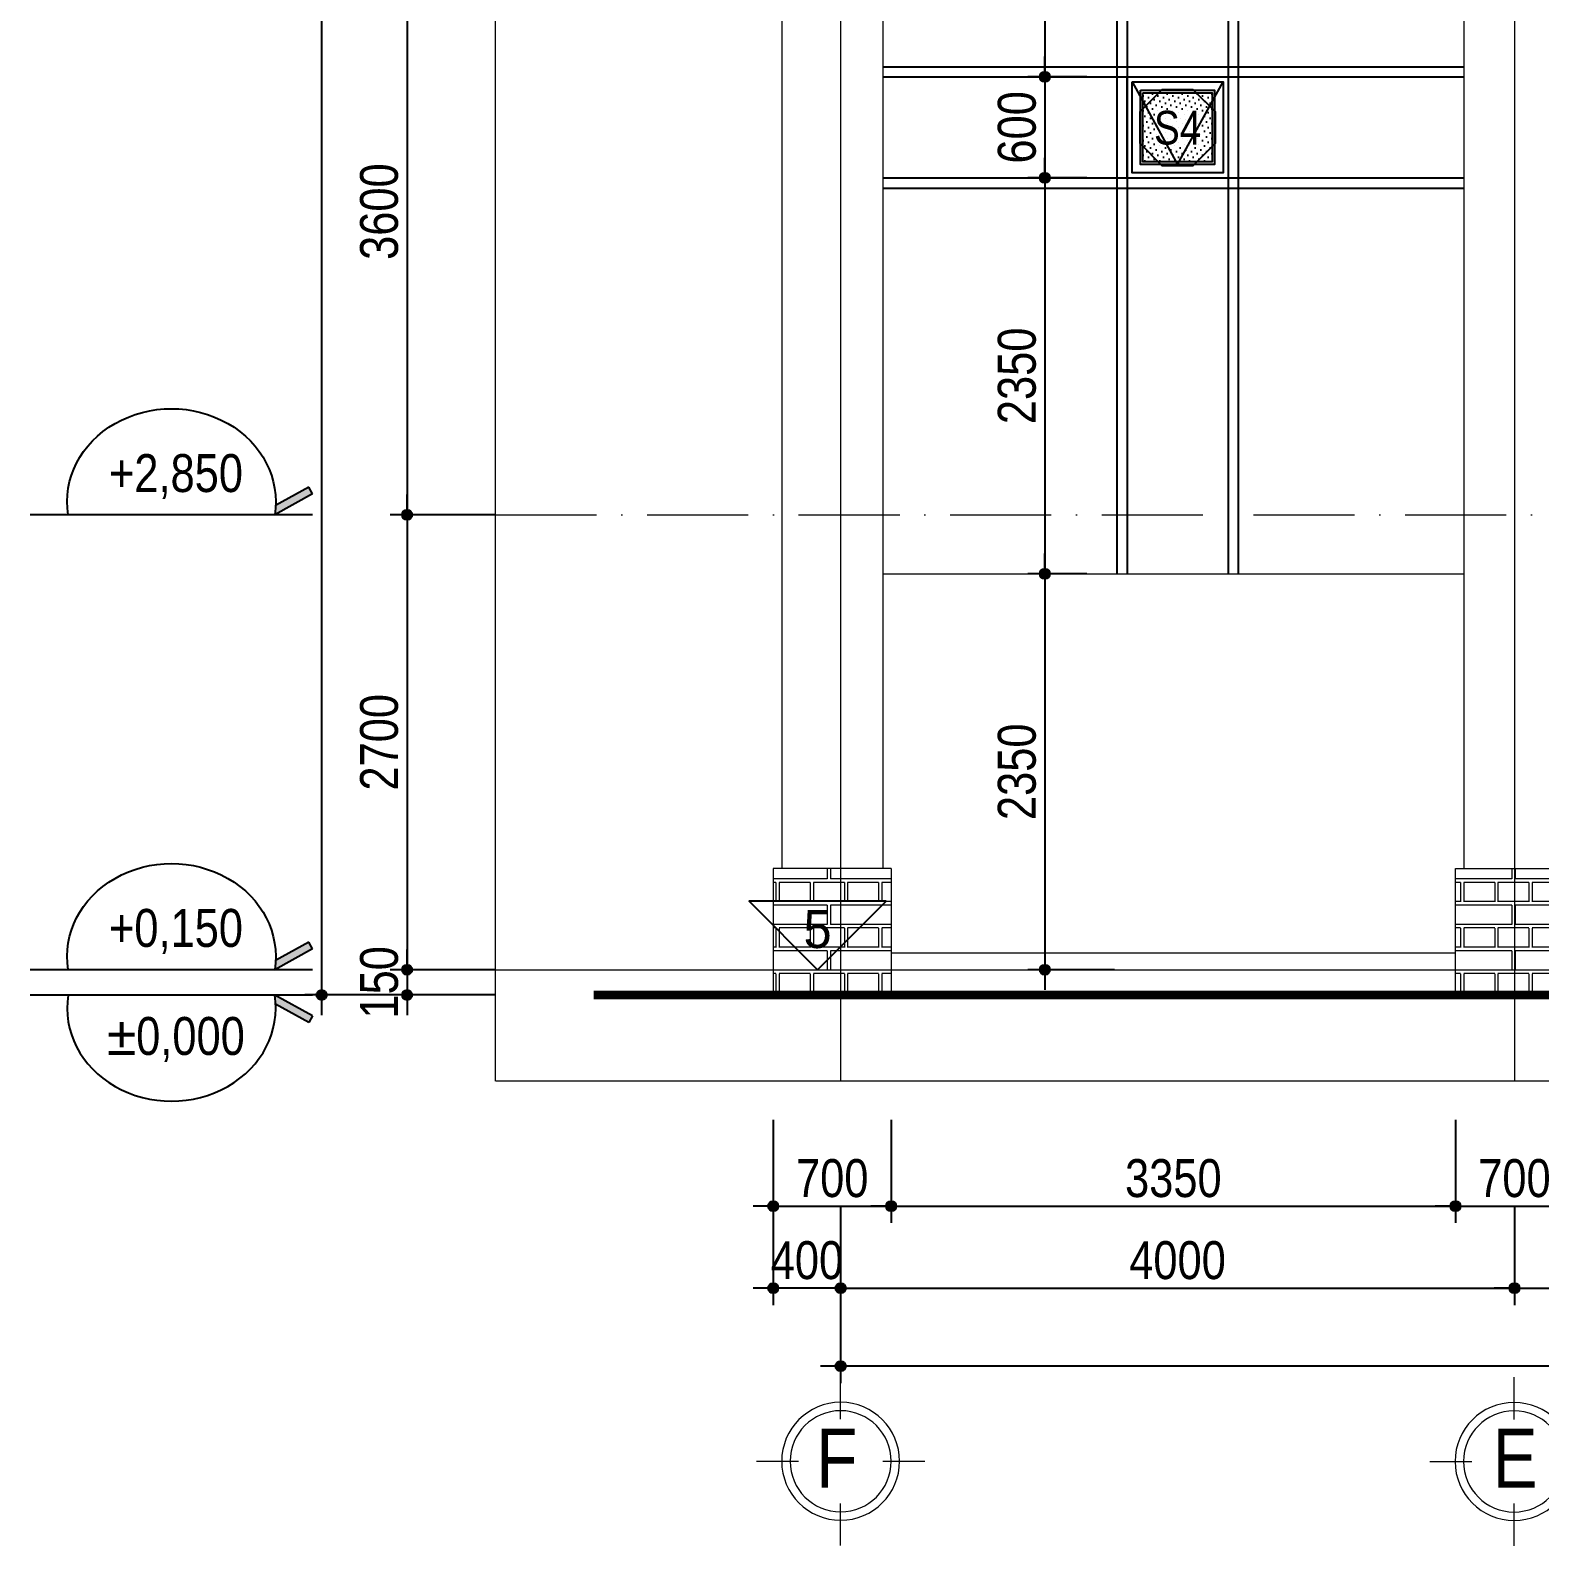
# Model space of a CAD drawing. Extents: x -79995 to 347433, y -157641 to 104789.
# Drawn here: x 33834 to 42795, y -32263 to -23268 of the extents above; entities that cross this region are included whole.
import ezdxf
from ezdxf.enums import TextEntityAlignment as Align

# ---------------------------------------------------------------- set-up
doc = ezdxf.new("R2010")
doc.units = 0
doc.linetypes.add('ACAD_ISO10W100', pattern=[18, 12, -3, 0, -3])
doc.layers.get('DEFPOINTS').update_dxf_attribs({"linetype": 'CONTINUOUS'})
for name, color, linetype, lineweight in [('CAY', 84, 'CONTINUOUS', 5), ('HACHT', 8, 'CONTINUOUS', 5), ('NET-THAY', 2, 'CONTINUOUS', 13), ('TEN TRUC', 3, 'CONTINUOUS', 18), ('TRUC', 24, 'CONTINUOUS', 0)]:
    doc.layers.add(name, color=color, linetype=linetype, lineweight=lineweight)
for name, color, linetype in [('DIM', 1, 'CONTINUOUS'), ('DOOR', 20, 'CONTINUOUS'), ('HATCH', 8, 'CONTINUOUS'), ('KINH 1', 142, 'CONTINUOUS'), ('TAGS', 60, 'CONTINUOUS')]:
    doc.layers.add(name, color=color, linetype=linetype)
doc.styles.add('AVO', font='')
doc.styles.add('HEL-CONDENSE', font='')
doc.styles.get("Standard").update_dxf_attribs({"font": '', "height": 25})
doc.styles.add('VNI-HELVE-CONDENSEN', font='')
doc.styles.get('AVO').set_extended_font_data('VNI-Avo')
doc.styles.get('HEL-CONDENSE').set_extended_font_data('VNI-Helve-Condense')
doc.styles.get('Standard').set_extended_font_data('VNI-Helve-Condense')
doc.styles.get('VNI-HELVE-CONDENSEN').set_extended_font_data('VNI-Helve-Condense')
doc.dimstyles.new('D100', dxfattribs={"dimtxt": 225, "dimasz": 1.2, "dimexe": 100, "dimexo": 0, "dimgap": 50, "dimtad": 1, "dimdec": 0, "dimzin": 13, "dimdsep": 46, "dimtxsty": 'HEL-CONDENSE', "dimblk": 'D50', "dimcen": 0, "dimclrd": 1, "dimclre": 1, "dimclrt": 7, "dimadec": 0, "dimazin": 0, "dimtfac": 1, "dimtdec": 0, "dimtmove": 0, "dimatfit": 3, "dimldrblk": 'D50', "dimfxl": 1, "dimtolj": 1, "dimtzin": 13, "dimarcsym": 0})
doc.dimstyles.get("Standard").update_dxf_attribs({"dimtxt": 0.18, "dimasz": 0.18, "dimexe": 0.18, "dimexo": 0.0625, "dimgap": 0.09, "dimtad": 0, "dimtih": 1, "dimtoh": 1, "dimdec": 4, "dimzin": 0, "dimdsep": 46, "dimtxsty": 'Standard', "dimcen": 0.09, "dimadec": 0, "dimazin": 0, "dimtfac": 1, "dimtdec": 4, "dimtofl": 0, "dimtmove": 0, "dimatfit": 3, "dimfxl": 1, "dimtolj": 1, "dimtzin": 0, "dimarcsym": 0})
pattern_1 = [(180, (-1260695.54, -257700.14), (-3e-14, -270.968), [387.35, -19.05]), (180, (-1260695.54, -257814.44), (-3e-14, -270.968), [387.35, -19.05]), (180, (-1260797.14, -257835.62), (-3e-14, -270.968), [184.15, -19.05]), (180, (-1260797.14, -257949.92), (-3e-14, -270.968), [184.15, -19.05]), (270, (-1260695.54, -257700.14), (406.4, -7e-14), [114.3, -156.6672]), (270, (-1260676.5, -257700.14), (406.4, -7e-14), [114.3, -156.6672]), (270, (-1260797.14, -257835.62), (203.2, -4e-14), [114.3, -156.6672]), (270, (-1260778.1, -257835.62), (203.2, -4e-14), [114.3, -156.6672])]

# ---------------------------------------------------------------- blocks, each defined once
blk = doc.blocks.new('D50')
at = {"layer": 'DIM'}
blk.add_hatch(color=256, dxfattribs=at).paths.add_polyline_path([(25, 0, 1), (-25, 0, 1)])
blk.add_line((25, 0), (100, 0), dxfattribs=at)
blk.add_circle((0, 0), 25, dxfattribs=at)
blk = doc.blocks.new('*D899')
at = {"layer": 'DEFPOINTS', "color": 0, "transparency": 16777216}
for p in [(38645, -30247.5), (42645, -30247.5), (42645, -30734.4)]:
    blk.add_point(p, dxfattribs=at)
at = {"layer": 'DIM', "color": 1, "lineweight": -2, "transparency": 16777216}
for p, q in [((38645, -30247.5), (38645, -30834.4)), ((42645, -30247.5), (42645, -30834.4)), ((38646.2, -30734.4), (42643.8, -30734.4))]:
    blk.add_line(p, q, dxfattribs=at)
at = {"layer": 'DIM', "color": 1, "lineweight": -2, "transparency": 16777216, "xscale": 1.199999999999999, "yscale": 1.199999999999999, "zscale": 1.199999999999999, "rotation": 180}
blk.add_blockref('D50', (38645, -30734.4), dxfattribs=at)
at = {"layer": 'DIM', "color": 1, "lineweight": -2, "transparency": 16777216, "xscale": 1.199999999999999, "yscale": 1.199999999999999, "zscale": 1.199999999999999}
blk.add_blockref('D50', (42645, -30734.4), dxfattribs=at)
at = {"layer": 'DIM', "color": 7, "transparency": 16777216, "insert": (40645, -30569.5), "char_height": 225, "attachment_point": 5, "style": 'HEL-CONDENSE'}
blk.add_mtext('\\A1;4000', dxfattribs=at)
blk = doc.blocks.new('*D900')
at = {"layer": 'DEFPOINTS', "color": 0, "transparency": 16777216}
for p in [(42645, -30247.5), (44645, -30247.5), (44645, -30734.4)]:
    blk.add_point(p, dxfattribs=at)
at = {"layer": 'DIM', "color": 1, "lineweight": -2, "transparency": 16777216}
for p, q in [((42645, -30247.5), (42645, -30834.4)), ((44645, -30247.5), (44645, -30834.4)), ((42646.2, -30734.4), (44643.8, -30734.4))]:
    blk.add_line(p, q, dxfattribs=at)
at = {"layer": 'DIM', "color": 1, "lineweight": -2, "transparency": 16777216, "xscale": 1.199999999999999, "yscale": 1.199999999999999, "zscale": 1.199999999999999, "rotation": 180}
blk.add_blockref('D50', (42645, -30734.4), dxfattribs=at)
at = {"layer": 'DIM', "color": 1, "lineweight": -2, "transparency": 16777216, "xscale": 1.199999999999999, "yscale": 1.199999999999999, "zscale": 1.199999999999999}
blk.add_blockref('D50', (44645, -30734.4), dxfattribs=at)
at = {"layer": 'DIM', "color": 7, "transparency": 16777216, "insert": (43645, -30569.5), "char_height": 225, "attachment_point": 5, "style": 'HEL-CONDENSE'}
blk.add_mtext('\\A1;2000', dxfattribs=at)
blk = doc.blocks.new('*D903')
at = {"layer": 'DEFPOINTS', "color": 0, "transparency": 16777216}
for p in [(38645, -30247.5), (53545, -30247.5), (38645, -31197.6)]:
    blk.add_point(p, dxfattribs=at)
at = {"layer": 'DIM', "color": 1, "lineweight": -2, "transparency": 16777216}
for p, q in [((38645, -30247.5), (38645, -31297.6)), ((53545, -30247.5), (53545, -31297.6)), ((53543.8, -31197.6), (38646.2, -31197.6))]:
    blk.add_line(p, q, dxfattribs=at)
at = {"layer": 'DIM', "color": 1, "lineweight": -2, "transparency": 16777216, "xscale": 1.199999999999999, "yscale": 1.199999999999999, "zscale": 1.199999999999999, "rotation": 180}
blk.add_blockref('D50', (38645, -31197.6), dxfattribs=at)
at = {"layer": 'DIM', "color": 1, "lineweight": -2, "transparency": 16777216, "xscale": 1.199999999999999, "yscale": 1.199999999999999, "zscale": 1.199999999999999}
blk.add_blockref('D50', (53545, -31197.6), dxfattribs=at)
at = {"layer": 'DIM', "color": 7, "transparency": 16777216, "insert": (46095, -31032.7), "char_height": 225, "attachment_point": 5, "style": 'HEL-CONDENSE'}
blk.add_mtext('\\A1;14900', dxfattribs=at)
blk = doc.blocks.new('A$C206177D3')
at = {"layer": 'TEN TRUC', "ltscale": 1000}
for p, q in [((-36.6, 240.1), (-36.6, 490.1)), ((-286.6, -9.9), (-536.6, -9.9)), ((463.4, -9.9), (213.4, -9.9)), ((-36.6, -509.9), (-36.6, -259.9))]:
    blk.add_line(p, q, dxfattribs=at)
blk.add_circle((-36.6, -9.9), 350, dxfattribs=at)
at = {"layer": 'TEN TRUC', "color": 254, "ltscale": 1000}
blk.add_circle((-36.6, -9.9), 300, dxfattribs=at)
blk = doc.blocks.new('*D906')
at = {"layer": 'DEFPOINTS', "color": 0, "transparency": 16777216}
for p in [(38645, -30247.5), (38245, -30347.5), (38245, -30734.4)]:
    blk.add_point(p, dxfattribs=at)
at = {"layer": 'DIM', "color": 1, "lineweight": -2, "transparency": 16777216}
for p, q in [((38645, -30247.5), (38645, -30834.4)), ((38245, -30347.5), (38245, -30834.4)), ((38643.8, -30734.4), (38246.2, -30734.4))]:
    blk.add_line(p, q, dxfattribs=at)
at = {"layer": 'DIM', "color": 1, "lineweight": -2, "transparency": 16777216, "xscale": 1.199999999999999, "yscale": 1.199999999999999, "zscale": 1.199999999999999, "rotation": 180}
blk.add_blockref('D50', (38245, -30734.4), dxfattribs=at)
at = {"layer": 'DIM', "color": 1, "lineweight": -2, "transparency": 16777216, "xscale": 1.199999999999999, "yscale": 1.199999999999999, "zscale": 1.199999999999999}
blk.add_blockref('D50', (38645, -30734.4), dxfattribs=at)
at = {"layer": 'DIM', "color": 7, "transparency": 16777216, "insert": (38445, -30569.5), "char_height": 225, "attachment_point": 5, "style": 'HEL-CONDENSE'}
blk.add_mtext('\\A1;400', dxfattribs=at)
blk = doc.blocks.new('CAODO')
at = {"layer": 'TAGS', "linetype": 'Continuous'}
h = blk.add_hatch(color=256, dxfattribs=at)
edge = h.paths.add_edge_path()
edge.add_line((-906.9, 181.5), (-931, 137.7))
edge.add_line((-931, 137.7), (-681, 0))
edge.add_ellipse((0, 87.1), major_axis=(688, 0), ratio=0.890858, start_angle=182.47792, end_angle=188.16658, ccw=False)
edge.add_line((-687.4, 60.6), (-906.9, 181.5))
for p, q in [((-931, 137.7), (-906.9, 181.5)), ((-931, 137.7), (-681, 0)), ((-906.9, 181.5), (-687.4, 60.6)), ((-931, 0), (931, 0))]:
    blk.add_line(p, q, dxfattribs=at)
blk.add_ellipse((0, 87.1), major_axis=(688, 0), ratio=0.890858, start_param=-0.142534, end_param=3.284126, dxfattribs=at)
at = {"layer": 'TAGS', "linetype": 'Continuous', "style": 'VNI-HELVE-CONDENSEN'}
blk.add_attdef('0.000', text='', height=250, dxfattribs=at).set_placement((0.2, 232.3), align=Align.MIDDLE_CENTER)
blk = doc.blocks.new('*D911')
at = {"layer": 'DEFPOINTS', "color": 0, "transparency": 16777216}
for p in [(36595.4, -22544.2), (36070.9, -26144.2), (36595.4, -26144.2)]:
    blk.add_point(p, dxfattribs=at)
at = {"layer": 'DIM', "color": 1, "lineweight": -2, "transparency": 16777216}
for p, q in [((36595.4, -22544.2), (35970.9, -22544.2)), ((36070.9, -22545.4), (36070.9, -26143)), ((36595.4, -26144.2), (35970.9, -26144.2))]:
    blk.add_line(p, q, dxfattribs=at)
at = {"layer": 'DIM', "color": 1, "lineweight": -2, "transparency": 16777216, "xscale": 1.199999999999999, "yscale": 1.199999999999999, "zscale": 1.199999999999999}
for p, rotation in [((36070.9, -22544.2), 90), ((36070.9, -26144.2), 270)]:
    blk.add_blockref('D50', p, dxfattribs=dict(at, rotation=rotation))
at = {"layer": 'DIM', "color": 7, "transparency": 16777216, "insert": (35906, -24344.2), "char_height": 225, "attachment_point": 5, "rotation": 90, "style": 'HEL-CONDENSE'}
blk.add_mtext('\\A1;3600', dxfattribs=at)
blk = doc.blocks.new('*D912')
at = {"layer": 'DEFPOINTS', "color": 0, "transparency": 16777216}
for p in [(36595.4, -26144.2), (36070.9, -28844.2), (36595.4, -28844.2)]:
    blk.add_point(p, dxfattribs=at)
at = {"layer": 'DIM', "color": 1, "lineweight": -2, "transparency": 16777216}
for p, q in [((36595.4, -26144.2), (35970.9, -26144.2)), ((36070.9, -26145.4), (36070.9, -28843)), ((36595.4, -28844.2), (35970.9, -28844.2))]:
    blk.add_line(p, q, dxfattribs=at)
at = {"layer": 'DIM', "color": 1, "lineweight": -2, "transparency": 16777216, "xscale": 1.199999999999999, "yscale": 1.199999999999999, "zscale": 1.199999999999999}
for p, rotation in [((36070.9, -26144.2), 90), ((36070.9, -28844.2), 270)]:
    blk.add_blockref('D50', p, dxfattribs=dict(at, rotation=rotation))
at = {"layer": 'DIM', "color": 7, "transparency": 16777216, "insert": (35906, -27494.2), "char_height": 225, "attachment_point": 5, "rotation": 90, "style": 'HEL-CONDENSE'}
blk.add_mtext('\\A1;2700', dxfattribs=at)
blk = doc.blocks.new('*D913')
at = {"layer": 'DEFPOINTS', "color": 0, "transparency": 16777216}
for p in [(36595.4, -28844.2), (36070.9, -28994.2), (36595.4, -28994.2)]:
    blk.add_point(p, dxfattribs=at)
at = {"layer": 'DIM', "color": 1, "lineweight": -2, "transparency": 16777216}
for p, q in [((36595.4, -28844.2), (35970.9, -28844.2)), ((36070.9, -28845.4), (36070.9, -28993)), ((36595.4, -28994.2), (35970.9, -28994.2))]:
    blk.add_line(p, q, dxfattribs=at)
at = {"layer": 'DIM', "color": 1, "lineweight": -2, "transparency": 16777216, "xscale": 1.199999999999999, "yscale": 1.199999999999999, "zscale": 1.199999999999999}
for p, rotation in [((36070.9, -28844.2), 90), ((36070.9, -28994.2), 270)]:
    blk.add_blockref('D50', p, dxfattribs=dict(at, rotation=rotation))
at = {"layer": 'DIM', "color": 7, "transparency": 16777216, "insert": (35906, -28919.2), "char_height": 225, "attachment_point": 5, "rotation": 90, "style": 'HEL-CONDENSE'}
blk.add_mtext('\\A1;150', dxfattribs=at)
blk = doc.blocks.new('*D914')
at = {"layer": 'DEFPOINTS', "color": 0, "transparency": 16777216}
for p in [(35970.9, -15644.2), (35563.9, -28994.2), (35970.9, -28994.2)]:
    blk.add_point(p, dxfattribs=at)
at = {"layer": 'DIM', "color": 1, "lineweight": -2, "transparency": 16777216}
for p, q in [((35970.9, -15644.2), (35463.9, -15644.2)), ((35563.9, -15645.4), (35563.9, -28993)), ((35970.9, -28994.2), (35463.9, -28994.2))]:
    blk.add_line(p, q, dxfattribs=at)
at = {"layer": 'DIM', "color": 1, "lineweight": -2, "transparency": 16777216, "xscale": 1.199999999999999, "yscale": 1.199999999999999, "zscale": 1.199999999999999}
for p, rotation in [((35563.9, -15644.2), 90), ((35563.9, -28994.2), 270)]:
    blk.add_blockref('D50', p, dxfattribs=dict(at, rotation=rotation))
at = {"layer": 'DIM', "color": 7, "transparency": 16777216, "insert": (35399, -22150.4), "char_height": 225, "attachment_point": 5, "rotation": 90, "style": 'HEL-CONDENSE'}
blk.add_mtext('\\A1;13350', dxfattribs=at)
blk = doc.blocks.new('KH-CUADI')
at = {"layer": 'TAGS'}
blk.add_lwpolyline([(-124, 300), (-300, 124), (-300, -124), (-124, -300), (124, -300), (300, -124), (300, 124), (124, 300)], close=True, dxfattribs=at)
at = {"layer": 'TAGS', "style": 'VNI-HELVE-CONDENSEN'}
blk.add_attdef('D', text='', height=300, dxfattribs=at).set_placement((0, 0), align=Align.MIDDLE)
blk = doc.blocks.new('A$C4A8B6C2C')
at = {"layer": 'KINH 1'}
h = blk.add_hatch(dxfattribs=at)
h.set_pattern_fill('DOTS', color=256, scale=500, angle=45, style=0)
h.set_pattern_definition([(45, (-1273474.515, 328548.945), (-11.04854346, 33.1456304), [0, -31.25])])
h.paths.add_polyline_path([(-65, 410), (-475, 410), (-475, 0), (-65, 0)])
at = {"layer": 'DOOR'}
for points in [[(-540, 475), (0, 475), (0, -65), (-540, -65)], [(-490, 425), (-50, 425), (-50, -15), (-490, -15)]]:
    blk.add_lwpolyline(points, close=True, dxfattribs=at)
at = {"layer": 'DOOR', "color": 8}
blk.add_lwpolyline([(-540, 475), (-270, -15), (0, 475)], dxfattribs=at)
blk.add_lwpolyline([(-475, 410), (-65, 410), (-65, 0), (-475, 0)], close=True, dxfattribs=at)
at = {"layer": 'NET-THAY'}
blk.add_lwpolyline([(-570, 505), (30, 505), (30, -95), (-570, -95), (-570, 505)], dxfattribs=at)
blk = doc.blocks.new('A$C748B6192')
at = {"layer": 'DOOR'}
blk.add_blockref('A$C4A8B6C2C', (2787.8, 495.3), dxfattribs=at)
at = {"layer": 'TAGS', "linetype": 'Continuous'}
ref = blk.add_blockref('KH-CUADI', (2518.2, 698.5), dxfattribs=dict(at, xscale=0.75, yscale=0.75, zscale=0.75, rotation=180))
ref.add_attrib('D', 'S4', dxfattribs={"color": 7, "height": 200, "style": 'VNI-HELVE-CONDENSEN'}).set_placement((2518.2, 698.5), align=Align.MIDDLE)
blk = doc.blocks.new('*D920')
at = {"layer": 'DEFPOINTS', "color": 0, "linetype": 'Continuous', "transparency": 16777216}
for p in [(40191.2, -20544.2), (39857, -23544.2), (40107, -23544.2)]:
    blk.add_point(p, dxfattribs=at)
at = {"layer": 'DIM', "color": 1, "linetype": 'Continuous', "lineweight": -2, "transparency": 16777216}
for p, q in [((40191.2, -20544.2), (39757, -20544.2)), ((39857, -20545.4), (39857, -23543)), ((40107, -23544.2), (39757, -23544.2))]:
    blk.add_line(p, q, dxfattribs=at)
at = {"layer": 'DIM', "color": 1, "linetype": 'Continuous', "lineweight": -2, "transparency": 16777216, "xscale": 1.199999999999999, "yscale": 1.199999999999999, "zscale": 1.199999999999999}
for p, rotation in [((39857, -20544.2), 90), ((39857, -23544.2), 270)]:
    blk.add_blockref('D50', p, dxfattribs=dict(at, rotation=rotation))
at = {"layer": 'DIM', "color": 7, "linetype": 'Continuous', "transparency": 16777216, "insert": (39692.1, -22044.2), "char_height": 225, "attachment_point": 5, "rotation": 90, "style": 'HEL-CONDENSE'}
blk.add_mtext('\\A1;3000', dxfattribs=at)
blk = doc.blocks.new('*D921')
at = {"layer": 'DEFPOINTS', "color": 0, "linetype": 'Continuous', "transparency": 16777216}
for p in [(40107, -23544.2), (39857, -24144.2), (40107, -24144.2)]:
    blk.add_point(p, dxfattribs=at)
at = {"layer": 'DIM', "color": 1, "linetype": 'Continuous', "lineweight": -2, "transparency": 16777216}
for p, q in [((40107, -23544.2), (39757, -23544.2)), ((39857, -23545.4), (39857, -24143)), ((40107, -24144.2), (39757, -24144.2))]:
    blk.add_line(p, q, dxfattribs=at)
at = {"layer": 'DIM', "color": 1, "linetype": 'Continuous', "lineweight": -2, "transparency": 16777216, "xscale": 1.199999999999999, "yscale": 1.199999999999999, "zscale": 1.199999999999999}
for p, rotation in [((39857, -23544.2), 90), ((39857, -24144.2), 270)]:
    blk.add_blockref('D50', p, dxfattribs=dict(at, rotation=rotation))
at = {"layer": 'DIM', "color": 7, "linetype": 'Continuous', "transparency": 16777216, "insert": (39692.1, -23844.2), "char_height": 225, "attachment_point": 5, "rotation": 90, "style": 'HEL-CONDENSE'}
blk.add_mtext('\\A1;600', dxfattribs=at)
blk = doc.blocks.new('*D922')
at = {"layer": 'DEFPOINTS', "color": 0, "linetype": 'Continuous', "transparency": 16777216}
for p in [(40107, -24144.2), (39857, -26494.2), (40107, -26494.2)]:
    blk.add_point(p, dxfattribs=at)
at = {"layer": 'DIM', "color": 1, "linetype": 'Continuous', "lineweight": -2, "transparency": 16777216}
for p, q in [((40107, -24144.2), (39757, -24144.2)), ((39857, -24145.4), (39857, -26493)), ((40107, -26494.2), (39757, -26494.2))]:
    blk.add_line(p, q, dxfattribs=at)
at = {"layer": 'DIM', "color": 1, "linetype": 'Continuous', "lineweight": -2, "transparency": 16777216, "xscale": 1.199999999999999, "yscale": 1.199999999999999, "zscale": 1.199999999999999}
for p, rotation in [((39857, -24144.2), 90), ((39857, -26494.2), 270)]:
    blk.add_blockref('D50', p, dxfattribs=dict(at, rotation=rotation))
at = {"layer": 'DIM', "color": 7, "linetype": 'Continuous', "transparency": 16777216, "insert": (39692.1, -25319.2), "char_height": 225, "attachment_point": 5, "rotation": 90, "style": 'HEL-CONDENSE'}
blk.add_mtext('\\A1;2350', dxfattribs=at)
blk = doc.blocks.new('*D923')
at = {"layer": 'DEFPOINTS', "color": 0, "linetype": 'Continuous', "transparency": 16777216}
for p in [(40107, -26494.2), (39857, -28844.2), (40270.7, -28844.2)]:
    blk.add_point(p, dxfattribs=at)
at = {"layer": 'DIM', "color": 1, "linetype": 'Continuous', "lineweight": -2, "transparency": 16777216}
for p, q in [((40107, -26494.2), (39757, -26494.2)), ((39857, -26495.4), (39857, -28843)), ((40270.7, -28844.2), (39757, -28844.2))]:
    blk.add_line(p, q, dxfattribs=at)
at = {"layer": 'DIM', "color": 1, "linetype": 'Continuous', "lineweight": -2, "transparency": 16777216, "xscale": 1.199999999999999, "yscale": 1.199999999999999, "zscale": 1.199999999999999}
for p, rotation in [((39857, -26494.2), 90), ((39857, -28844.2), 270)]:
    blk.add_blockref('D50', p, dxfattribs=dict(at, rotation=rotation))
at = {"layer": 'DIM', "color": 7, "linetype": 'Continuous', "transparency": 16777216, "insert": (39692.1, -27669.2), "char_height": 225, "attachment_point": 5, "rotation": 90, "style": 'HEL-CONDENSE'}
blk.add_mtext('\\A1;2350', dxfattribs=at)
blk = doc.blocks.new('*D992')
at = {"layer": 'DEFPOINTS', "color": 0, "linetype": 'Continuous', "transparency": 16777216}
for p in [(38245, -29735.5), (38945, -29735.5), (38945, -30247.5)]:
    blk.add_point(p, dxfattribs=at)
at = {"layer": 'DIM', "color": 1, "linetype": 'Continuous', "lineweight": -2, "transparency": 16777216}
for p, q in [((38245, -29735.5), (38245, -30347.5)), ((38945, -29735.5), (38945, -30347.5)), ((38246.2, -30247.5), (38943.8, -30247.5))]:
    blk.add_line(p, q, dxfattribs=at)
at = {"layer": 'DIM', "color": 1, "linetype": 'Continuous', "lineweight": -2, "transparency": 16777216, "xscale": 1.199999999999999, "yscale": 1.199999999999999, "zscale": 1.199999999999999, "rotation": 180}
blk.add_blockref('D50', (38245, -30247.5), dxfattribs=at)
at = {"layer": 'DIM', "color": 1, "linetype": 'Continuous', "lineweight": -2, "transparency": 16777216, "xscale": 1.199999999999999, "yscale": 1.199999999999999, "zscale": 1.199999999999999}
blk.add_blockref('D50', (38945, -30247.5), dxfattribs=at)
at = {"layer": 'DIM', "color": 7, "linetype": 'Continuous', "transparency": 16777216, "insert": (38595, -30082.6), "char_height": 225, "attachment_point": 5, "style": 'HEL-CONDENSE'}
blk.add_mtext('\\A1;700', dxfattribs=at)
blk = doc.blocks.new('*D993')
at = {"layer": 'DEFPOINTS', "color": 0, "linetype": 'Continuous', "transparency": 16777216}
for p in [(38945, -29735.5), (42295, -29735.5), (42295, -30247.5)]:
    blk.add_point(p, dxfattribs=at)
at = {"layer": 'DIM', "color": 1, "linetype": 'Continuous', "lineweight": -2, "transparency": 16777216}
for p, q in [((38945, -29735.5), (38945, -30347.5)), ((42295, -29735.5), (42295, -30347.5)), ((38946.2, -30247.5), (42293.8, -30247.5))]:
    blk.add_line(p, q, dxfattribs=at)
at = {"layer": 'DIM', "color": 1, "linetype": 'Continuous', "lineweight": -2, "transparency": 16777216, "xscale": 1.199999999999999, "yscale": 1.199999999999999, "zscale": 1.199999999999999, "rotation": 180}
blk.add_blockref('D50', (38945, -30247.5), dxfattribs=at)
at = {"layer": 'DIM', "color": 1, "linetype": 'Continuous', "lineweight": -2, "transparency": 16777216, "xscale": 1.199999999999999, "yscale": 1.199999999999999, "zscale": 1.199999999999999}
blk.add_blockref('D50', (42295, -30247.5), dxfattribs=at)
at = {"layer": 'DIM', "color": 7, "linetype": 'Continuous', "transparency": 16777216, "insert": (40620, -30082.6), "char_height": 225, "attachment_point": 5, "style": 'HEL-CONDENSE'}
blk.add_mtext('\\A1;3350', dxfattribs=at)
blk = doc.blocks.new('*D994')
at = {"layer": 'DEFPOINTS', "color": 0, "linetype": 'Continuous', "transparency": 16777216}
for p in [(42295, -29735.5), (42995, -29735.5), (42995, -30247.5)]:
    blk.add_point(p, dxfattribs=at)
at = {"layer": 'DIM', "color": 1, "linetype": 'Continuous', "lineweight": -2, "transparency": 16777216}
for p, q in [((42295, -29735.5), (42295, -30347.5)), ((42995, -29735.5), (42995, -30347.5)), ((42296.2, -30247.5), (42993.8, -30247.5))]:
    blk.add_line(p, q, dxfattribs=at)
at = {"layer": 'DIM', "color": 1, "linetype": 'Continuous', "lineweight": -2, "transparency": 16777216, "xscale": 1.199999999999999, "yscale": 1.199999999999999, "zscale": 1.199999999999999, "rotation": 180}
blk.add_blockref('D50', (42295, -30247.5), dxfattribs=at)
at = {"layer": 'DIM', "color": 1, "linetype": 'Continuous', "lineweight": -2, "transparency": 16777216, "xscale": 1.199999999999999, "yscale": 1.199999999999999, "zscale": 1.199999999999999}
blk.add_blockref('D50', (42995, -30247.5), dxfattribs=at)
at = {"layer": 'DIM', "color": 7, "linetype": 'Continuous', "transparency": 16777216, "insert": (42645, -30082.6), "char_height": 225, "attachment_point": 5, "style": 'HEL-CONDENSE'}
blk.add_mtext('\\A1;700', dxfattribs=at)
blk = doc.blocks.new('TUONG-NAM')
at = {"layer": 'TAGS'}
blk.add_lwpolyline([(-452.5, -452.5), (452.5, -452.5), (0, 0)], close=True, dxfattribs=at)
at = {"layer": 'TAGS', "linetype": 'Continuous', "style": 'AVO'}
blk.add_attdef('KH-TUONG', text='', height=250, dxfattribs=at).set_placement((0.5, -269.3), align=Align.MIDDLE_CENTER)

msp = doc.modelspace()

# ---------------------------------------------------------------- hatches: boundary and pattern name
at = {"layer": 'HACHT'}
h = msp.add_hatch(dxfattribs=at)
h.set_pattern_fill('AR-BRELM', color=256, scale=2, angle=180, style=0)
h.set_pattern_definition(pattern_1)
h.paths.add_polyline_path([(38244.966, -28244.245), (38244.966, -28844.245), (38594.966, -28844.245), (38594.966, -28244.245)])
h.paths.add_polyline_path([(38244.966, -28844.245), (38244.966, -28994.245), (38594.966, -28994.245), (38594.966, -28844.245)])
h.paths.add_polyline_path([(38944.966, -28994.245), (38944.966, -28844.245), (38594.966, -28844.245), (38594.966, -28994.245)])
h.paths.add_polyline_path([(38944.966, -28844.245), (38944.966, -28244.245), (38594.966, -28244.245), (38594.966, -28844.245)])
h = msp.add_hatch(dxfattribs=at)
h.set_pattern_fill('AR-BRELM', color=256, scale=2, angle=180, style=0)
h.set_pattern_definition(pattern_1)
h.paths.add_polyline_path([(42994.966, -28994.245), (42994.966, -28844.245), (42644.966, -28844.245), (42644.966, -28994.245)])
h.paths.add_polyline_path([(42994.966, -28844.245), (42994.966, -28244.245), (42644.966, -28244.245), (42644.966, -28844.245)])
h.paths.add_polyline_path([(42294.966, -28244.245), (42294.966, -28844.245), (42644.966, -28844.245), (42644.966, -28244.245)])
h.paths.add_polyline_path([(42294.966, -28844.245), (42294.966, -28994.245), (42644.966, -28994.245), (42644.966, -28844.245)])

# ---------------------------------------------------------------- linework, layer by layer
at = {"layer": 'CAY', "const_width": 50}
msp.add_lwpolyline([(37178.282, -28994.245), (58279.875, -28994.245)], dxfattribs=at)
at = {"layer": 'HATCH'}
for p, q in [((40284.966, -18944.245), (40284.966, -26494.245)), ((40344.966, -18944.245), (40344.966, -26494.245)), ((40944.966, -18944.245), (40944.966, -26494.245)), ((41004.966, -18944.245), (41004.966, -26494.245))]:
    msp.add_line(p, q, dxfattribs=at)
for points in [[(38894.961, -23484.245), (42344.961, -23484.245)], [(38894.961, -23484.245), (42344.961, -23484.245)], [(38894.961, -23544.245), (40282.461, -23544.245)], [(38894.961, -23544.245), (40282.461, -23544.245)], [(40282.461, -23544.245), (42344.961, -23544.245)], [(41082.461, -23544.245), (42344.961, -23544.245)], [(38894.961, -24144.245), (40282.461, -24144.245)], [(38894.961, -24144.245), (40282.461, -24144.245)], [(40282.461, -24144.245), (42344.961, -24144.245)], [(41082.461, -24144.245), (42344.961, -24144.245)], [(38894.961, -24204.245), (42344.961, -24204.245)], [(38894.961, -24204.245), (42344.961, -24204.245)]]:
    msp.add_lwpolyline(points, dxfattribs=at)
at = {"layer": 'NET-THAY'}
for p, q in [((38294.966, -18944.245), (38294.966, -28244.245)), ((38294.966, -18944.245), (38294.966, -28244.245)), ((38894.966, -18944.245), (38894.966, -28244.245)), ((42344.966, -18944.245), (42344.966, -28244.245)), ((38894.966, -26494.245), (38894.966, -28244.245)), ((38894.966, -26494.245), (42344.966, -26494.245)), ((38244.966, -28244.245), (38244.966, -28994.245)), ((38944.966, -28244.245), (38244.966, -28244.245)), ((38244.966, -28244.245), (38244.966, -28994.245)), ((38944.966, -28244.245), (38244.966, -28244.245)), ((38944.966, -28244.245), (38944.966, -28994.245)), ((38944.966, -28244.245), (38944.966, -28994.245)), ((38944.966, -28744.245), (42294.966, -28744.245)), ((36595.367, -28844.245), (57664.711, -28844.245)), ((38944.966, -28844.245), (42294.966, -28844.245))]:
    msp.add_line(p, q, dxfattribs=at)
msp.add_lwpolyline([(42294.966, -28994.245), (42294.966, -28244.245), (42994.966, -28244.245), (42994.966, -28994.245)], dxfattribs=at)
at = {"layer": 'TRUC', "linetype": 'ACAD_ISO10W100', "ltscale": 50}
msp.add_line((36595.367, -26144.245), (57664.711, -26144.245), dxfattribs=at)
at = {"layer": 'TRUC', "linetype": 'ACAD_ISO10W100', "ltscale": 0.2}
msp.add_lwpolyline([(36595.367, -15300.064), (57664.711, -15300.064), (57664.711, -29506.223), (36595.367, -29506.223)], close=True, dxfattribs=at)
for points in [[(38644.966, -15300.064), (38644.966, -29506.223)], [(42644.966, -15300.064), (42644.966, -29506.223)]]:
    msp.add_lwpolyline(points, dxfattribs=at)

# ---------------------------------------------------------------- block references
at = {"layer": 'DOOR', "color": 4}
msp.add_blockref('A$C748B6192', (38127.115, -24544.529), dxfattribs=at)
at = {"layer": 'TAGS', "linetype": 'Continuous'}
ref = msp.add_blockref('CAODO', (34672.2, -26144.245), dxfattribs=dict(at, xscale=-0.9000000001396984, yscale=0.9000000001396984, zscale=0.9))
ref.add_attrib('0.000', '+2,850', dxfattribs={"color": 7, "linetype": 'Continuous', "height": 225, "style": 'VNI-HELVE-CONDENSEN'}).set_placement((34699.032, -25896.147), align=Align.MIDDLE_CENTER)
ref = msp.add_blockref('CAODO', (34672.2, -28844.245), dxfattribs=dict(at, xscale=-0.9000000001396984, yscale=0.9000000001396984, zscale=0.9))
ref.add_attrib('0.000', '+0,150', dxfattribs={"color": 7, "linetype": 'Continuous', "height": 225, "style": 'VNI-HELVE-CONDENSEN'}).set_placement((34699.032, -28596.147), align=Align.MIDDLE_CENTER)
ref = msp.add_blockref('TUONG-NAM', (38508.451, -28845.286), dxfattribs=dict(at, xscale=0.8999999999068677, yscale=0.9000000000232831, zscale=0.9, rotation=180))
ref.add_attrib('KH-TUONG', '5', dxfattribs={"color": 7, "linetype": 'Continuous', "height": 225, "style": 'AVO'}).set_placement((38508.006, -28602.932), align=Align.MIDDLE_CENTER)
ref = msp.add_blockref('CAODO', (34672.2, -28994.245), dxfattribs=dict(at, xscale=0.9000000001396984, yscale=0.9000000001396984, zscale=0.9, rotation=180))
ref.add_attrib('0.000', '±0,000', dxfattribs={"color": 7, "linetype": 'Continuous', "height": 225, "style": 'VNI-HELVE-CONDENSEN'}).set_placement((34699.032, -29237.543), align=Align.MIDDLE_CENTER)
at = {"layer": 'TAGS', "ltscale": 1000}
ref = msp.add_blockref('A$C206177D3', (38608.344, -31751.96), dxfattribs=dict(at, xscale=-1))
ref.add_attrib('A', 'F', dxfattribs={"color": 7, "ltscale": 1000, "height": 350, "style": 'VNI-HELVE-CONDENSEN'}).set_placement((38622.382, -31917.598), align=Align.CENTER)
ref = msp.add_blockref('A$C206177D3', (42606.298, -31753.074), dxfattribs=dict(at, xscale=-1))
ref.add_attrib('A', 'E', dxfattribs={"color": 7, "ltscale": 1000, "height": 350, "style": 'VNI-HELVE-CONDENSEN'}).set_placement((42649.269, -31918.712), align=Align.CENTER)

# ---------------------------------------------------------------- dimensions: what is measured, and where the dimension line sits
at = {"layer": 'DIM'}
for base, p1, p2, angle, override, picture, middle in [((35563.924, -28994.245), (35970.89, -15644.245), (35970.89, -28994.245), 90, {"dimtxt": 225, "dimasz": 1.2, "dimexe": 100, "dimexo": 0, "dimgap": 50, "dimtad": 1, "dimtih": 0, "dimtoh": 0, "dimdec": 2, "dimzin": 13, "dimtxsty": 'HEL-CONDENSE', "dimblk": 'D50', "dimcen": 0, "dimclrd": 1, "dimclre": 1, "dimclrt": 7, "dimtdec": 2, "dimtofl": 1, "dimldrblk": 'D50', "dimtzin": 13}, '*D914', (35563.924, -22150.393)), ((36070.89, -28994.245), (36595.367, -28844.245), (36595.367, -28994.245), 90, {"dimtxt": 225, "dimasz": 1.2, "dimexe": 100, "dimexo": 0, "dimgap": 50, "dimtad": 1, "dimtih": 0, "dimtoh": 0, "dimdec": 2, "dimzin": 13, "dimtxsty": 'HEL-CONDENSE', "dimblk": 'D50', "dimcen": 0, "dimclrd": 1, "dimclre": 1, "dimclrt": 7, "dimtdec": 2, "dimtofl": 1, "dimtmove": 1, "dimldrblk": 'D50', "dimtzin": 13}, '*D913', (36070.89, -28919.245)), ((38244.966, -30734.361), (38644.966, -30247.51), (38244.966, -30347.51), 180, {"dimtxt": 225, "dimasz": 1.2, "dimexe": 100, "dimexo": 0, "dimgap": 50, "dimtad": 1, "dimtih": 0, "dimtoh": 0, "dimdec": 2, "dimzin": 13, "dimtxsty": 'HEL-CONDENSE', "dimblk": 'D50', "dimcen": 0, "dimclrd": 1, "dimclre": 1, "dimclrt": 7, "dimtdec": 2, "dimtofl": 1, "dimldrblk": 'D50', "dimtzin": 13}, '*D906', (38444.966, -30734.361))]:
    dim = msp.add_linear_dim(base=base, p1=p1, p2=p2, angle=angle, dimstyle='Standard', override=override, dxfattribs=at)
    dim.commit()
    dim.dimension.update_dxf_attribs({"geometry": picture, "text_midpoint": middle, "dimtype": 160})
at = {"layer": 'DIM', "linetype": 'Continuous'}
for base, p1, p2, picture, middle in [((39857.001, -23544.245), (40191.217, -20544.245), (40106.999, -23544.245), '*D920', (39692.101, -22044.245)), ((39857.001, -24144.245), (40106.999, -23544.245), (40107.004, -24144.245), '*D921', (39692.101, -23844.245)), ((39857.001, -26494.245), (40107.004, -24144.245), (40107.004, -26494.245), '*D922', (39692.101, -25319.245)), ((39857.001, -28844.245), (40107.004, -26494.245), (40270.716, -28844.245), '*D923', (39692.101, -27669.245))]:
    dim = msp.add_linear_dim(base=base, p1=p1, p2=p2, angle=90, dimstyle='D100', override={"dimtmove": 1}, dxfattribs=at)
    dim.commit()
    dim.dimension.update_dxf_attribs({"geometry": picture, "text_midpoint": middle})
at = {"layer": 'DIM'}
for base, p1, p2, angle, dimstyle, override, picture, middle in [((36070.89, -26144.245), (36595.367, -22544.245), (36595.367, -26144.245), 90, 'Standard', {"dimtxt": 225, "dimasz": 1.2, "dimexe": 100, "dimexo": 0, "dimgap": 50, "dimtad": 1, "dimtih": 0, "dimtoh": 0, "dimdec": 2, "dimzin": 13, "dimtxsty": 'HEL-CONDENSE', "dimblk": 'D50', "dimcen": 0, "dimclrd": 1, "dimclre": 1, "dimclrt": 7, "dimtdec": 2, "dimtofl": 1, "dimtmove": 1, "dimldrblk": 'D50', "dimtzin": 13}, '*D911', (35905.99, -24344.245)), ((36070.89, -28844.245), (36595.367, -26144.245), (36595.367, -28844.245), 90, 'Standard', {"dimtxt": 225, "dimasz": 1.2, "dimexe": 100, "dimexo": 0, "dimgap": 50, "dimtad": 1, "dimtih": 0, "dimtoh": 0, "dimdec": 2, "dimzin": 13, "dimtxsty": 'HEL-CONDENSE', "dimblk": 'D50', "dimcen": 0, "dimclrd": 1, "dimclre": 1, "dimclrt": 7, "dimtdec": 2, "dimtofl": 1, "dimtmove": 1, "dimldrblk": 'D50', "dimtzin": 13}, '*D912', (35905.99, -27494.245)), ((44644.966, -30734.361), (42644.966, -30247.51), (44644.966, -30247.51), 180, 'D100', {"dimtmove": 1}, '*D900', (43644.966, -30569.461))]:
    dim = msp.add_linear_dim(base=base, p1=p1, p2=p2, angle=angle, dimstyle=dimstyle, override=override, dxfattribs=at)
    dim.commit()
    dim.dimension.update_dxf_attribs({"geometry": picture, "text_midpoint": middle})
at = {"layer": 'DIM', "linetype": 'Continuous'}
dim = msp.add_linear_dim(base=(38944.966, -30247.51), p1=(38244.966, -29735.532), p2=(38944.966, -29735.532), dimstyle='D100', dxfattribs=at)
dim.commit()
dim.dimension.update_dxf_attribs({"geometry": '*D992', "text_midpoint": (38594.966, -30082.61)})
for base, p1, p2, picture, middle in [((42294.966, -30247.51), (38944.966, -29735.532), (42294.966, -29735.532), '*D993', (40619.966, -30082.61)), ((42994.966, -30247.51), (42294.966, -29735.532), (42994.966, -29735.532), '*D994', (42644.966, -30082.61))]:
    dim = msp.add_linear_dim(base=base, p1=p1, p2=p2, dimstyle='D100', override={"dimtmove": 1}, dxfattribs=at)
    dim.commit()
    dim.dimension.update_dxf_attribs({"geometry": picture, "text_midpoint": middle})
at = {"layer": 'DIM'}
for p1, p2, distance, picture, middle in [((38644.966, -30247.51), (42644.966, -30247.51), -486.851, '*D899', (40644.966, -30569.461)), ((53544.966, -30247.51), (38644.966, -30247.51), 950.072, '*D903', (46094.966, -31032.682))]:
    dim = msp.add_aligned_dim(p1=p1, p2=p2, distance=distance, dimstyle='D100', dxfattribs=at)
    dim.commit()
    dim.dimension.update_dxf_attribs({"geometry": picture, "text_midpoint": middle})

doc.saveas('drawing.dxf')
